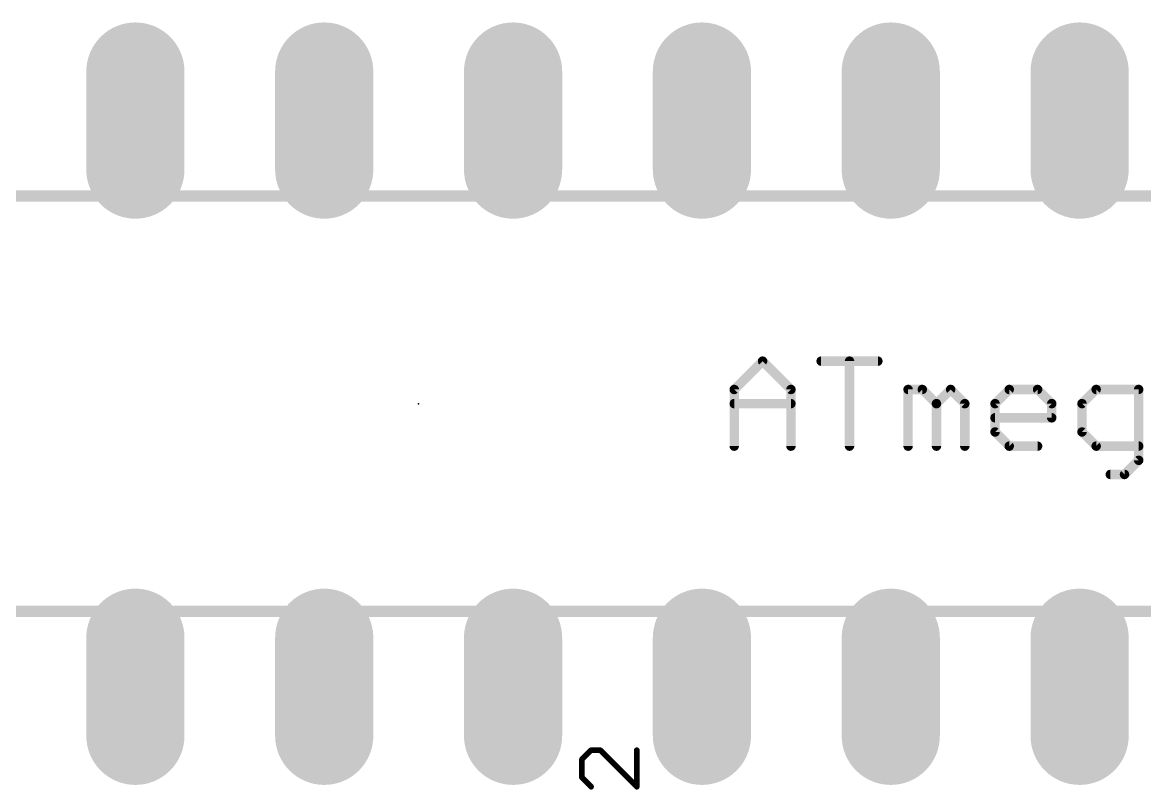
# Model space of a CAD drawing. Extents: x -0.25 to 3.05, y 0.15 to 2.67.
# Drawn here: x 1.74 to 2.334, y 0.641 to 1.047 of the extents above; entities that cross this region are included whole.
import ezdxf

# ---------------------------------------------------------------- set-up
doc = ezdxf.new("R2010")
doc.units = 0
for name, color, linetype in [('17', 82, 'CONTINUOUS'), ('21', 7, 'CONTINUOUS'), ('23', 7, 'CONTINUOUS'), ('25', 253, 'CONTINUOUS'), ('27', 253, 'CONTINUOUS')]:
    doc.layers.add(name, color=color, linetype=linetype)

# ---------------------------------------------------------------- blocks, each defined once
blk = doc.blocks.new('LONGP100')
at = {"const_width": 1}
blk.add_lwpolyline([(-0.5, 0), (0.5, 0)], dxfattribs=at)
at = {"const_width": 0.5}
for points in [[(-0.5, 0.25, 1), (-0.5, -0.25)], [(0.5, -0.25, 1), (0.5, 0.25)]]:
    blk.add_lwpolyline(points, format="xyb", dxfattribs=at)

msp = doc.modelspace()

# ---------------------------------------------------------------- linework, layer by layer
at = {"layer": '21', "const_width": 0.006}
for points in [[(2.68, 0.955), (1.22, 0.955)], [(2.68, 0.735), (1.22, 0.735)]]:
    msp.add_lwpolyline(points, dxfattribs=at)
at = {"layer": '23'}
msp.add_point((1.95, 0.845), dxfattribs=at)
at = {"layer": '25', "const_width": 0.003}
for points in [[(2.041313, 0.661385), (2.036475, 0.656547)], [(2.04615, 0.661385), (2.041313, 0.661385)], [(2.0655, 0.642035), (2.04615, 0.661385)], [(2.0655, 0.661385), (2.0655, 0.642035)], [(2.036475, 0.656547), (2.036475, 0.646872)], [(2.036475, 0.646872), (2.041313, 0.642035)]]:
    msp.add_lwpolyline(points, dxfattribs=at)
at = {"layer": '25', "const_width": 0.0015}
for points in [[(2.041313, 0.662135, 1), (2.041313, 0.660635)], [(2.041843, 0.660854, 1), (2.040782, 0.661915)], [(2.046681, 0.661915, 1), (2.04562, 0.660854)], [(2.04615, 0.660635, 1), (2.04615, 0.662135)], [(2.06625, 0.661385, 1), (2.06475, 0.661385)], [(2.037225, 0.656547, 1), (2.035725, 0.656547)], [(2.035945, 0.657077, 1), (2.037006, 0.656017)], [(2.037006, 0.647403, 1), (2.035945, 0.646342)], [(2.035725, 0.646872, 1), (2.037225, 0.646872)], [(2.040782, 0.641504, 1), (2.041843, 0.642565)], [(2.06475, 0.642035, 1), (2.06625, 0.642035)], [(2.06497, 0.641504, 1), (2.06603, 0.642565)]]:
    msp.add_lwpolyline(points, format="xyb", dxfattribs=at)
at = {"layer": '27', "const_width": 0.005}
for points in [[(2.117107, 0.852526), (2.132119, 0.867538)], [(2.132119, 0.867538), (2.147132, 0.852526)], [(2.163146, 0.867538), (2.193171, 0.867538)], [(2.178159, 0.8225), (2.178159, 0.867538)], [(2.117107, 0.8225), (2.117107, 0.852526)], [(2.147132, 0.852526), (2.147132, 0.8225)], [(2.209185, 0.8225), (2.209185, 0.852526)], [(2.209185, 0.852526), (2.216691, 0.852526)], [(2.216691, 0.852526), (2.224198, 0.845019)], [(2.224198, 0.845019), (2.231704, 0.852526)], [(2.231704, 0.852526), (2.239211, 0.845019)], [(2.255224, 0.845019), (2.262731, 0.852526)], [(2.262731, 0.852526), (2.277743, 0.852526)], [(2.277743, 0.852526), (2.28525, 0.845019)], [(2.30877, 0.852526), (2.301264, 0.845019)], [(2.331289, 0.852526), (2.30877, 0.852526)], [(2.331289, 0.814994), (2.331289, 0.852526)], [(2.117107, 0.845019), (2.147132, 0.845019)], [(2.224198, 0.845019), (2.224198, 0.8225)], [(2.239211, 0.845019), (2.239211, 0.8225)], [(2.255224, 0.830006), (2.255224, 0.845019)], [(2.28525, 0.845019), (2.28525, 0.837513)], [(2.301264, 0.845019), (2.301264, 0.830006)], [(2.28525, 0.837513), (2.255224, 0.837513)], [(2.262731, 0.8225), (2.255224, 0.830006)], [(2.301264, 0.830006), (2.30877, 0.8225)], [(2.277743, 0.8225), (2.262731, 0.8225)], [(2.30877, 0.8225), (2.331289, 0.8225)], [(2.323783, 0.807487), (2.331289, 0.814994)], [(2.316276, 0.807487), (2.323783, 0.807487)]]:
    msp.add_lwpolyline(points, dxfattribs=at)
at = {"layer": '27', "const_width": 0.0025}
for points in [[(2.133003, 0.868422, 1), (2.131235, 0.866655)], [(2.133003, 0.866655, 1), (2.131235, 0.868422)], [(2.163146, 0.868788, 1), (2.163146, 0.866288)], [(2.179409, 0.867538, 1), (2.176909, 0.867538)], [(2.193171, 0.866288, 1), (2.193171, 0.868788)], [(2.118357, 0.852526, 1), (2.115857, 0.852526)], [(2.116223, 0.853409, 1), (2.11799, 0.851642)], [(2.148382, 0.852526, 1), (2.145882, 0.852526)], [(2.146248, 0.851642, 1), (2.148016, 0.853409)], [(2.210435, 0.852526, 1), (2.207935, 0.852526)], [(2.209185, 0.853776, 1), (2.209185, 0.851276)], [(2.217575, 0.853409, 1), (2.215808, 0.851642)], [(2.216691, 0.851276, 1), (2.216691, 0.853776)], [(2.232588, 0.853409, 1), (2.23082, 0.851642)], [(2.232588, 0.851642, 1), (2.23082, 0.853409)], [(2.262731, 0.853776, 1), (2.262731, 0.851276)], [(2.263615, 0.851642, 1), (2.261847, 0.853409)], [(2.278627, 0.853409, 1), (2.27686, 0.851642)], [(2.277743, 0.851276, 1), (2.277743, 0.853776)], [(2.30877, 0.853776, 1), (2.30877, 0.851276)], [(2.309654, 0.851642, 1), (2.307886, 0.853409)], [(2.332539, 0.852526, 1), (2.330039, 0.852526)], [(2.331289, 0.851276, 1), (2.331289, 0.853776)], [(2.117107, 0.846269, 1), (2.117107, 0.843769)], [(2.147132, 0.843769, 1), (2.147132, 0.846269)], [(2.225448, 0.845019, 1), (2.222948, 0.845019)], [(2.223314, 0.845903, 1), (2.225082, 0.844135)], [(2.223314, 0.844135, 1), (2.225082, 0.845903)], [(2.240461, 0.845019, 1), (2.237961, 0.845019)], [(2.238327, 0.844135, 1), (2.240095, 0.845903)], [(2.256474, 0.845019, 1), (2.253974, 0.845019)], [(2.25434, 0.845903, 1), (2.256108, 0.844135)], [(2.2865, 0.845019, 1), (2.284, 0.845019)], [(2.284366, 0.844135, 1), (2.286134, 0.845903)], [(2.302514, 0.845019, 1), (2.300014, 0.845019)], [(2.30038, 0.845903, 1), (2.302147, 0.844135)], [(2.255224, 0.838763, 1), (2.255224, 0.836263)], [(2.284, 0.837513, 1), (2.2865, 0.837513)], [(2.28525, 0.836263, 1), (2.28525, 0.838763)], [(2.256108, 0.83089, 1), (2.25434, 0.829123)], [(2.302147, 0.83089, 1), (2.30038, 0.829123)], [(2.253974, 0.830006, 1), (2.256474, 0.830006)], [(2.300014, 0.830006, 1), (2.302514, 0.830006)], [(2.115857, 0.8225, 1), (2.118357, 0.8225)], [(2.145882, 0.8225, 1), (2.148382, 0.8225)], [(2.176909, 0.8225, 1), (2.179409, 0.8225)], [(2.207935, 0.8225, 1), (2.210435, 0.8225)], [(2.222948, 0.8225, 1), (2.225448, 0.8225)], [(2.237961, 0.8225, 1), (2.240461, 0.8225)], [(2.262731, 0.82375, 1), (2.262731, 0.82125)], [(2.261847, 0.821616, 1), (2.263615, 0.823384)], [(2.277743, 0.82125, 1), (2.277743, 0.82375)], [(2.30877, 0.82375, 1), (2.30877, 0.82125)], [(2.307886, 0.821616, 1), (2.309654, 0.823384)], [(2.331289, 0.82125, 1), (2.331289, 0.82375)], [(2.330039, 0.814994, 1), (2.332539, 0.814994)], [(2.332173, 0.81411, 1), (2.330405, 0.815877)], [(2.316276, 0.808737, 1), (2.316276, 0.806237)], [(2.322899, 0.808371, 1), (2.324667, 0.806603)], [(2.323783, 0.806237, 1), (2.323783, 0.808737)]]:
    msp.add_lwpolyline(points, format="xyb", dxfattribs=at)

# ---------------------------------------------------------------- block references
at = {"layer": '17', "xscale": 0.052, "yscale": 0.052, "rotation": 270}
for p in [(1.8, 0.995), (1.8, 0.995), (1.9, 0.995), (1.9, 0.995), (2, 0.995), (2, 0.995), (2.1, 0.995), (2.1, 0.995), (2.2, 0.995), (2.2, 0.995), (2.3, 0.995), (2.3, 0.995), (1.8, 0.695), (1.8, 0.695), (1.9, 0.695), (1.9, 0.695), (2, 0.695), (2, 0.695), (2.1, 0.695), (2.1, 0.695), (2.2, 0.695), (2.2, 0.695), (2.3, 0.695), (2.3, 0.695)]:
    msp.add_blockref('LONGP100', p, dxfattribs=at)

doc.saveas('drawing.dxf')
